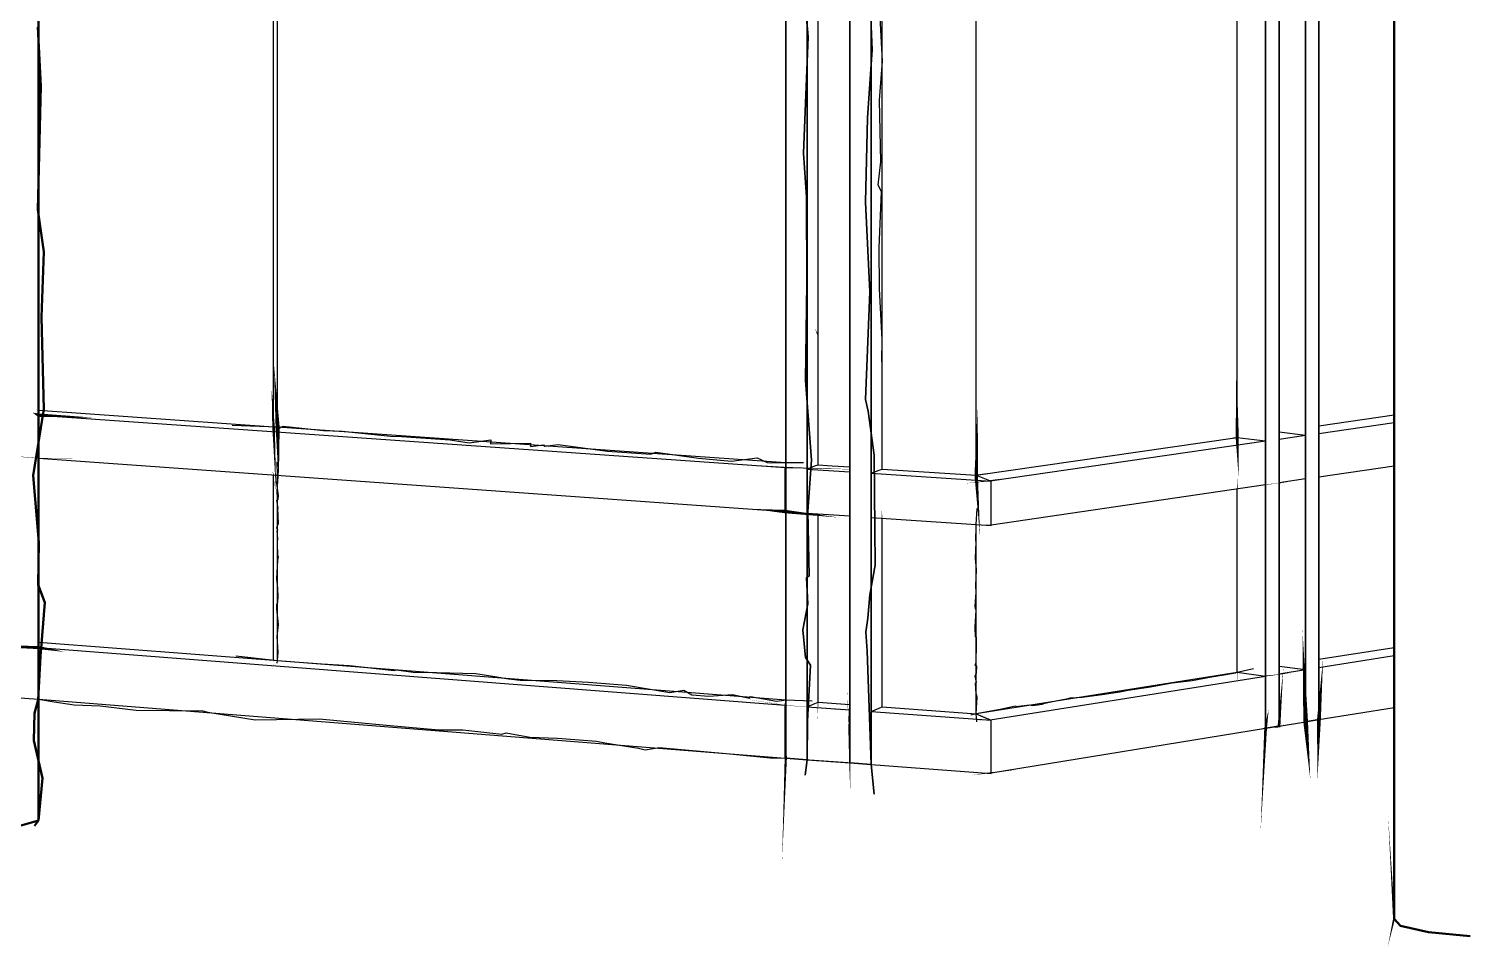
# Model space of a CAD drawing. Header units: inches. Extents: x -877 to 882, y -418 to 410.
# Drawn here: x 281.3 to 439.7, y -406.6 to -305.7 of the extents above; entities that cross this region are included whole.
import ezdxf

# ---------------------------------------------------------------- set-up
doc = ezdxf.new("R2010")
doc.units = ezdxf.units.IN
doc.header["$LTSCALE"] = 0.5
doc.header["$MEASUREMENT"] = 0
doc.layers.get('0').update_dxf_attribs({"lineweight": 18})
for name, color, linetype, lineweight in [('A-Glaz-Curt', 52, 'Continuous', 35), ('A-Glaz-Curt-Unit', 51, 'Continuous', 25), ('A-Wall', 113, 'Continuous', 35)]:
    doc.layers.add(name, color=color, linetype=linetype, lineweight=lineweight)

# ---------------------------------------------------------------- blocks, each defined once
blk = doc.blocks.new('*U12')
at = {"color": 7, "linetype": 'Continuous', "lineweight": -3}
for p, q in [((368.04, -339.4), (368.04, -257.57)), ((375.07, -339.88), (375.07, -257.86)), ((368.04, -353.62), (368.04, -339.4)), ((375.07, -354.1), (375.07, -339.88)), ((367.69, -353.77), (368.04, -353.64)), ((368.04, -353.64), (368.04, -353.62)), ((368.04, -353.64), (369.6, -353.74)), ((369.6, -353.74), (371.53, -353.87)), ((374.77, -354.22), (375.07, -354.1)), ((368.04, -379.74), (368.04, -359.02)), ((375.07, -380.25), (375.07, -359.5)), ((367.69, -379.89), (368.04, -379.74)), ((368.04, -379.74), (368.04, -379.74)), ((374.77, -380.38), (375.07, -380.25))]:
    blk.add_line(p, q, dxfattribs=at)
at = {"layer": 'A-Glaz-Curt', "color": 143, "linetype": 'Continuous', "lineweight": 35}
for p, q in [((364.49, -385.89), (364.49, -257.43)), ((366.84, -386.06), (366.84, -257.52)), ((371.53, -386.41), (371.53, -257.71)), ((373.88, -386.58), (373.88, -257.81)), ((417.23, -382.6), (417.23, -259.55)), ((418.7, -382.36), (418.7, -259.61)), ((421.63, -381.89), (421.63, -259.73)), ((423.09, -381.65), (423.09, -259.79)), ((421.63, -381.89), (423.09, -381.65)), ((417.23, -382.6), (418.7, -382.36)), ((364.49, -385.89), (366.84, -386.06)), ((366.84, -386.06), (366.84, -386.06)), ((371.53, -386.41), (373.88, -386.58)), ((373.88, -386.58), (373.89, -386.58))]:
    blk.add_line(p, q, dxfattribs=at)
at = {"layer": 'A-Glaz-Curt-Unit', "color": 143, "linetype": 'Continuous', "lineweight": 25}
for p, q in [((308.19, -349.45), (308.19, -255.1)), ((308.64, -349.48), (308.64, -255.11)), ((282.36, -348.18), (364.43, -353.94)), ((308.19, -349.45), (308.64, -349.48)), ((418.7, -350.03), (421.63, -350.39)), ((423.09, -350.18), (431.34, -348.99)), ((386.94, -355.39), (417.23, -351.02)), ((414.11, -350.64), (417.23, -351.02)), ((418.7, -350.81), (421.63, -350.39)), ((282.36, -352.91), (364.43, -358.78)), ((308.19, -375.13), (308.19, -354.75)), ((308.64, -375.16), (308.64, -354.79)), ((364.43, -353.94), (364.49, -353.91)), ((364.43, -358.78), (364.43, -353.94)), ((366.84, -354.1), (367.69, -353.77)), ((366.84, -358.94), (366.84, -354.1)), ((366.84, -354.1), (371.53, -354.41)), ((371.53, -359.26), (371.53, -354.41)), ((371.53, -354.41), (371.53, -354.41)), ((373.89, -354.57), (374.77, -354.22)), ((373.89, -359.42), (373.89, -354.57)), ((373.89, -354.57), (387.06, -355.43)), ((385.42, -354.78), (387.06, -355.43)), ((423.09, -354.95), (431.34, -353.74)), ((386.94, -355.39), (386.94, -355.39)), ((387.06, -360.3), (387.06, -355.43)), ((387.06, -360.24), (417.23, -355.81)), ((418.7, -355.59), (421.63, -355.16)), ((364.43, -358.78), (364.49, -358.75)), ((366.84, -358.94), (371.53, -359.26)), ((371.53, -359.26), (371.53, -359.26)), ((373.89, -359.42), (387.06, -360.3)), ((282.36, -373.73), (364.43, -380.07)), ((308.19, -375.13), (308.64, -375.16)), ((423.09, -375.93), (431.34, -374.62)), ((386.94, -381.67), (417.23, -376.86)), ((414.11, -376.44), (417.23, -376.86)), ((417.23, -382.6), (417.23, -376.86)), ((418.7, -375.77), (421.63, -376.16)), ((418.7, -376.63), (421.63, -376.16)), ((418.7, -382.36), (418.7, -376.63)), ((421.63, -381.89), (421.63, -376.16)), ((423.09, -381.65), (423.09, -375.93)), ((282.36, -379.4), (364.43, -385.88)), ((364.43, -380.07), (364.49, -380.04)), ((364.43, -385.88), (364.43, -380.07)), ((366.84, -380.25), (367.69, -379.89)), ((366.84, -386.06), (366.84, -380.25)), ((366.84, -380.25), (371.53, -380.59)), ((371.53, -386.41), (371.53, -380.59)), ((371.53, -380.59), (371.53, -380.59)), ((373.89, -380.76), (374.77, -380.38)), ((373.89, -386.58), (373.89, -380.76)), ((373.89, -380.76), (387.06, -381.72)), ((385.42, -381), (387.06, -381.72)), ((385.42, -381), (386.94, -381.67)), ((386.94, -381.67), (386.94, -381.67)), ((387.06, -387.56), (387.06, -381.72)), ((423.09, -381.65), (431.34, -380.32)), ((387.06, -387.49), (417.23, -382.6)), ((418.7, -382.36), (421.63, -381.89)), ((364.43, -385.88), (364.49, -385.85)), ((366.84, -386.06), (371.53, -386.41)), ((371.53, -386.41), (371.53, -386.41)), ((373.89, -386.58), (387.06, -387.56))]:
    blk.add_line(p, q, dxfattribs=at)
at = {"layer": 'A-Glaz-Curt-Unit', "color": 141, "linetype": 'Continuous', "lineweight": 25}
for p, q in [((385.42, -354.78), (385.42, -258.28)), ((414.11, -350.64), (414.11, -259.43)), ((282.36, -347.64), (308.19, -349.45)), ((423.09, -349.35), (431.34, -348.16)), ((308.64, -349.48), (364.49, -353.39)), ((385.42, -354.76), (414.11, -350.64)), ((375.07, -354.1), (385.42, -354.78)), ((414.11, -376.44), (414.11, -356.27)), ((385.42, -381), (385.42, -360.19)), ((282.36, -373.14), (308.19, -375.13)), ((423.09, -375.02), (431.34, -373.71)), ((308.64, -375.16), (364.49, -379.47)), ((385.42, -380.97), (414.11, -376.44)), ((368.04, -379.74), (371.53, -379.99)), ((375.07, -380.25), (385.42, -381))]:
    blk.add_line(p, q, dxfattribs=at)
at = {"layer": 'A-Wall', "color": 254, "linetype": 'Continuous', "lineweight": 50}
for p, q in [((282.36, -392.73), (282.36, -254.01)), ((431.34, -403.56), (431.34, -259.93)), ((280.32, -393.33), (282.36, -392.73)), ((432.06, -404.34), (431.34, -403.56)), ((432.06, -404.34), (435.12, -405.03)), ((435.12, -405.03), (439.71, -405.47))]:
    blk.add_line(p, q, dxfattribs=at)
blk = doc.blocks.new('New Napkin Sketch')
at = {"layer": 'A-Wall', "color": 7, "linetype": 'Continuous', "lineweight": -3}
for p, q in [((368.04, -353.62), (368.04, -339.4)), ((375.07, -354.1), (375.07, -339.88)), ((367.69, -353.77), (368.04, -353.64)), ((368.04, -353.64), (368.04, -353.62)), ((368.04, -353.64), (369.6, -353.74)), ((369.6, -353.74), (371.53, -353.87)), ((374.77, -354.22), (375.07, -354.1)), ((367.69, -379.89), (368.04, -379.74)), ((368.04, -379.74), (368.04, -379.74)), ((374.77, -380.38), (375.07, -380.25))]:
    blk.add_line(p, q, dxfattribs=at)
at = {"layer": 'A-Wall', "color": 141, "linetype": 'Continuous', "lineweight": 25}
for p, q in [((423.09, -349.35), (431.34, -348.16)), ((375.07, -354.1), (385.42, -354.78)), ((423.09, -375.02), (431.34, -373.71)), ((368.04, -379.74), (371.53, -379.99)), ((375.07, -380.25), (385.42, -381))]:
    blk.add_line(p, q, dxfattribs=at)
at = {"layer": 'A-Wall', "color": 143, "linetype": 'Continuous', "lineweight": 25}
for p, q in [((308.19, -349.45), (308.64, -349.48)), ((418.7, -350.03), (421.63, -350.39)), ((423.09, -350.18), (431.34, -348.99)), ((414.11, -350.64), (417.23, -351.02)), ((418.7, -350.81), (421.63, -350.39)), ((364.43, -353.94), (364.49, -353.91)), ((364.43, -358.78), (364.43, -353.94)), ((366.84, -354.1), (367.69, -353.77)), ((366.84, -358.94), (366.84, -354.1)), ((366.84, -354.1), (371.53, -354.41)), ((371.53, -359.26), (371.53, -354.41)), ((371.53, -354.41), (371.53, -354.41)), ((373.89, -354.57), (374.77, -354.22)), ((373.89, -359.42), (373.89, -354.57)), ((373.89, -354.57), (387.06, -355.43)), ((385.42, -354.78), (387.06, -355.43)), ((423.09, -354.95), (431.34, -353.74)), ((386.94, -355.39), (386.94, -355.39)), ((387.06, -360.3), (387.06, -355.43)), ((418.7, -355.59), (421.63, -355.16)), ((364.43, -358.78), (364.49, -358.75)), ((366.84, -358.94), (371.53, -359.26)), ((371.53, -359.26), (371.53, -359.26)), ((373.89, -359.42), (387.06, -360.3)), ((308.19, -375.13), (308.64, -375.16)), ((423.09, -375.93), (431.34, -374.62)), ((414.11, -376.44), (417.23, -376.86)), ((417.23, -382.6), (417.23, -376.86)), ((418.7, -375.77), (421.63, -376.16)), ((418.7, -376.63), (421.63, -376.16)), ((418.7, -382.36), (418.7, -376.63)), ((421.63, -381.89), (421.63, -376.16)), ((423.09, -381.65), (423.09, -375.93)), ((364.43, -380.07), (364.49, -380.04)), ((364.43, -385.88), (364.43, -380.07)), ((366.84, -380.25), (367.69, -379.89)), ((366.84, -386.06), (366.84, -380.25)), ((366.84, -380.25), (371.53, -380.59)), ((371.53, -386.41), (371.53, -380.59)), ((371.53, -380.59), (371.53, -380.59)), ((373.89, -380.76), (374.77, -380.38)), ((373.89, -386.58), (373.89, -380.76)), ((373.89, -380.76), (387.06, -381.72)), ((385.42, -381), (387.06, -381.72)), ((385.42, -381), (386.94, -381.67)), ((386.94, -381.67), (386.94, -381.67)), ((387.06, -387.56), (387.06, -381.72)), ((423.09, -381.65), (431.34, -380.32)), ((418.7, -382.36), (421.63, -381.89)), ((364.43, -385.88), (364.49, -385.85)), ((366.84, -386.06), (371.53, -386.41)), ((371.53, -386.41), (371.53, -386.41)), ((373.89, -386.58), (387.06, -387.56))]:
    blk.add_line(p, q, dxfattribs=at)
at = {"layer": 'A-Wall', "color": 143, "linetype": 'Continuous', "lineweight": 35}
for p, q in [((421.63, -381.89), (423.09, -381.65)), ((417.23, -382.6), (418.7, -382.36)), ((364.49, -385.89), (366.84, -386.06)), ((366.84, -386.06), (366.84, -386.06)), ((371.53, -386.41), (373.88, -386.58)), ((373.88, -386.58), (373.89, -386.58))]:
    blk.add_line(p, q, dxfattribs=at)
at = {"layer": 'A-Wall', "color": 254, "linetype": 'Continuous', "lineweight": 50}
for p, q in [((280.32, -393.33), (282.36, -392.73)), ((432.06, -404.34), (431.34, -403.56)), ((432.06, -404.34), (435.12, -405.03)), ((435.12, -405.03), (439.71, -405.47))]:
    blk.add_line(p, q, dxfattribs=at)
at = {"layer": 'A-Wall', "color": 254, "linetype": 'Continuous', "lineweight": 50, "extrusion": (0, 0, -1)}
blk.add_lwpolyline([(-281.92, -393.35), (-282.36, -392.73), (-282.81, -388.09), (-281.84, -383.96), (-281.92, -380.93), (-282.33, -379.47), (-282.58, -374.68), (-283.05, -368.76), (-282.33, -366.82), (-282.41, -362.18), (-281.76, -354.8), (-282.93, -347.51), (-282.69, -337.4), (-282.96, -330.22), (-282.27, -325.6), (-282.63, -312.01), (-282.27, -305.54)], dxfattribs=at)
at = {"layer": 'A-Wall', "color": 143, "linetype": 'Continuous', "lineweight": 25, "extrusion": (0, 0, -1)}
for points in [[(-308.5, -357.31, 0, 0.282, 0), (-308.19, -349.45, 0.282, 0, 0), (-307.98, -345.26, 0, 0, 0), (-308.54, -342.87, 0, 0, 0), (-308.24, -334.48, 0, 0, 0), (-307.82, -327.25, 0, 0, 0), (-308.04, -321.57, 0, 0, 0), (-307.9, -320.52, 0, 0, 0), (-308.51, -317.38, 0, 0, 0), (-307.9, -315.76, 0, 0, 0), (-307.91, -306.8, 0, 0, 0), (-308.3, -300.07, 0, 0, 0), (-308.55, -297.97, 0, 0, 0), (-308.33, -290.29, 0, 0, 0), (-307.77, -289.85, 0, 0, 0), (-308.27, -289.29, 0, 0, 0), (-307.99, -285.93, 0, 0, 0), (-307.75, -276.55, 0, 0, 0), (-308.27, -271.78, 0, 0, 0), (-307.87, -263.36, 0, 0, 0), (-308.37, -259.27, 0, 0, 0), (-308.03, -255.86, 0, 0.102, 0), (-308.19, -255.1, 0.102, 0, 0), (-307.89, -246.49, 0, 0, 0)], [(-308.77, -355.78, 0, 0.45, 0), (-308.64, -349.48, 0.45, 0, 0), (-308.22, -342.48, 0, 0, 0), (-309.05, -336.42, 0, 0, 0), (-308.82, -332.37, 0, 0, 0), (-308.84, -325.92, 0, 0, 0), (-308.48, -321.16, 0, 0, 0), (-308.29, -316.18, 0, 0, 0), (-308.57, -309.83, 0, 0, 0), (-308.18, -309.03, 0, 0, 0), (-309.03, -306.6, 0, 0, 0), (-308.68, -301.63, 0, 0, 0)], [(-281.71, -347.9, 0, 0.377, 0), (-282.36, -348.18, 0.377, 0, 0), (-288.62, -348.47, 0, 0, 0), (-292.77, -349.1, 0, 0, 0), (-299.24, -349.08, 0, 0, 0), (-302.34, -349.64, 0, 0, 0), (-305.66, -349.96, 0, 0, 0), (-312.65, -350.38, 0, 0, 0), (-320.15, -350.64, 0, 0, 0), (-322.33, -351.2, 0, 0, 0), (-325.85, -351.31, 0, 0, 0), (-332.44, -352.03, 0, 0, 0), (-339.88, -352.06, 0, 0, 0), (-344.3, -352.84, 0, 0, 0), (-345.23, -352.23, 0, 0, 0), (-351.67, -352.88, 0, 0, 0), (-357.52, -353.45, 0, 0.143, 0), (-364.43, -353.94, 0.143, 0, 0), (-372.54, -354.15, 0, 0, 0)], [(-384.24, -355.68, 0, 0.12, 0), (-386.94, -355.39, 0.12, 0, 0), (-388.13, -355.17, 0, 0, 0), (-388.74, -354.99, 0, 0, 0), (-391.45, -354.63, 0, 0, 0), (-391.81, -354.7, 0, 0, 0), (-394.81, -354.22, 0, 0, 0), (-397.51, -353.78, 0, 0, 0), (-397.96, -353.67, 0, 0, 0), (-399.98, -353.54, 0, 0, 0), (-401.93, -353.14, 0, 0, 0), (-403.03, -353.19, 0, 0, 0), (-405.7, -352.71, 0, 0, 0), (-407.93, -352.49, 0, 0, 0), (-409.35, -352, 0, 0, 0), (-411.24, -351.94, 0, 0, 0), (-413.46, -351.58, 0, 0, 0), (-413.94, -351.38, 0, 0, 0), (-415.27, -351.39, 0, 0, 0), (-416.76, -351.22, 0, 0.00516, 0), (-417.23, -351.02, 0.00516, 0, 0), (-417.24, -351.06, 0, 0, 0)], [(-274.51, -352.29, 0, 0.05, 0), (-282.36, -352.91, 0.05, 0, 0), (-287.6, -352.97, 0, 0, 0), (-293.93, -353.54, 0, 0, 0), (-301.27, -353.85, 0, 0, 0), (-303.7, -354.82, 0, 0, 0), (-310.95, -354.61, 0, 0, 0), (-316, -354.93, 0, 0, 0), (-318.88, -355.25, 0, 0, 0), (-320.4, -355.73, 0, 0, 0), (-325.41, -356.26, 0, 0, 0), (-327.54, -356.17, 0, 0, 0), (-333.33, -356.89, 0, 0, 0), (-341.3, -357.12, 0, 0, 0), (-342.93, -357.38, 0, 0, 0), (-346.4, -357.21, 0, 0, 0), (-352.34, -357.84, 0, 0, 0), (-353.15, -357.85, 0, 0, 0), (-354.68, -358.39, 0, 0, 0), (-360.88, -358.49, 0, 0.376, 0), (-364.43, -358.78, 0.376, 0, 0), (-370.36, -359.44, 0, 0, 0)], [(-308.09, -376.29, 0, 0.0109, 0), (-308.19, -375.13, 0.0109, 0, 0), (-308.19, -374.62, 0, 0, 0), (-308.2, -373.61, 0, 0, 0), (-308.12, -371.87, 0, 0, 0), (-308.26, -370.21, 0, 0, 0), (-308.11, -368.65, 0, 0, 0), (-308.1, -367.24, 0, 0, 0), (-308.11, -367.02, 0, 0, 0), (-308.13, -366.44, 0, 0, 0), (-308.26, -366.16, 0, 0, 0), (-308.1, -364.62, 0, 0, 0), (-308.1, -363.97, 0, 0, 0), (-308.16, -362.48, 0, 0, 0), (-308.12, -360.56, 0, 0, 0), (-308.14, -358.84, 0, 0, 0), (-308.23, -356.97, 0, 0, 0), (-308.28, -356.44, 0, 0, 0), (-308.28, -356.2, 0, 0.096, 0), (-308.19, -354.75, 0.096, 0, 0), (-308.09, -354.37, 0, 0, 0)], [(-386.13, -360.22, 0, 0.0467, 0), (-387.06, -360.24, 0.0467, 0, 0), (-389.78, -359.88, 0, 0, 0), (-391.5, -359.65, 0, 0, 0), (-392.67, -359.53, 0, 0, 0), (-395.12, -358.94, 0, 0, 0), (-395.34, -358.95, 0, 0, 0), (-397.18, -358.61, 0, 0, 0), (-398.99, -358.53, 0, 0, 0), (-400.46, -358.12, 0, 0, 0), (-402.98, -357.93, 0, 0, 0), (-405.28, -357.69, 0, 0, 0), (-406.81, -357.44, 0, 0, 0), (-408.21, -357.07, 0, 0, 0), (-408.25, -357.22, 0, 0, 0), (-409.85, -356.74, 0, 0, 0), (-410.13, -356.82, 0, 0, 0), (-412.99, -356.41, 0, 0, 0), (-413.35, -356.52, 0, 0, 0), (-415.57, -356.07, 0, 0.055, 0), (-417.23, -355.81, 0.055, 0, 0), (-419.91, -355.55, 0, 0, 0)], [(-274.18, -373.46, 0, 0.351, 0), (-282.36, -373.73, 0.351, 0, 0), (-285.28, -374.22, 0, 0, 0), (-288.89, -374.29, 0, 0, 0), (-296.25, -374.89, 0, 0, 0), (-297.02, -375.05, 0, 0, 0), (-304.1, -375.55, 0, 0, 0), (-312.03, -376.35, 0, 0, 0), (-316.84, -376.12, 0, 0, 0), (-321.29, -376.45, 0, 0, 0), (-326.25, -376.93, 0, 0, 0), (-329.42, -377.63, 0, 0, 0), (-332.76, -377.29, 0, 0, 0), (-337.38, -378.08, 0, 0, 0), (-338.66, -377.67, 0, 0, 0), (-339.16, -378.41, 0, 0, 0), (-340.83, -378.5, 0, 0, 0), (-342.2, -378.16, 0, 0, 0), (-343.88, -378.13, 0, 0, 0), (-350.79, -378.88, 0, 0, 0), (-354.43, -379.71, 0, 0, 0), (-356.09, -379.15, 0, 0, 0), (-359.99, -379.39, 0, 0.0436, 0), (-364.43, -380.07, 0.0436, 0, 0), (-371.16, -380.65, 0, 0, 0)], [(-385.7, -381.72, 0, 0.0382, 0), (-386.94, -381.67, 0.0382, 0, 0), (-387.07, -381.72, 0, 0, 0), (-389.21, -381.27, 0, 0, 0), (-391.4, -381.04, 0, 0, 0), (-394.04, -380.41, 0, 0, 0), (-396.48, -380.17, 0, 0, 0), (-397.82, -379.91, 0, 0, 0), (-398.53, -379.79, 0, 0, 0), (-400.19, -379.64, 0, 0, 0), (-403.17, -379.12, 0, 0, 0), (-403.94, -379.05, 0, 0, 0), (-405.93, -378.66, 0, 0, 0), (-407.66, -378.24, 0, 0, 0), (-408.97, -378.04, 0, 0, 0), (-409.13, -378.27, 0, 0, 0), (-410.72, -377.8, 0, 0, 0), (-411.88, -377.6, 0, 0, 0), (-412.28, -377.53, 0, 0, 0), (-413.85, -377.25, 0, 0, 0), (-416.26, -377.15, 0, 0, 0), (-416.67, -377.04, 0, 0.0958, 0), (-417.23, -376.86, 0.0958, 0, 0), (-420.2, -376.52, 0, 0, 0)], [(-384.9, -387.77, 0, 0.105, 0), (-387.06, -387.49, 0.105, 0, 0), (-389.67, -387.2, 0, 0, 0), (-392.04, -386.77, 0, 0, 0), (-394.55, -386.14, 0, 0, 0), (-395.09, -386.09, 0, 0, 0), (-397, -385.97, 0, 0, 0), (-398.6, -385.65, 0, 0, 0), (-400.46, -385.45, 0, 0, 0), (-401.84, -385.22, 0, 0, 0), (-404.69, -384.57, 0, 0, 0), (-407.64, -384.13, 0, 0, 0), (-407.92, -384.17, 0, 0, 0), (-410, -383.88, 0, 0, 0), (-410.92, -383.51, 0, 0, 0), (-412.46, -383.48, 0, 0, 0), (-414.48, -383.14, 0, 0, 0), (-415.53, -382.85, 0, 0.111, 0), (-417.23, -382.6, 0.111, 0, 0), (-419.24, -382.18, 0, 0, 0)]]:
    blk.add_lwpolyline(points, format="xyseb", dxfattribs=at)
at = {"layer": 'A-Wall', "color": 143, "linetype": 'Continuous', "lineweight": 35, "extrusion": (0, 0, -1)}
for points in [[(-416.68, -393.95, 0, 0.303, 0), (-417.23, -382.6, 0.303, 0, 0), (-417.56, -380.55, 0, 0, 0), (-417.08, -373.8, 0, 0, 0), (-417.69, -371.59, 0, 0, 0), (-417.27, -370.71, 0, 0, 0), (-416.93, -366.65, 0, 0, 0), (-417.04, -360.35, 0, 0, 0), (-416.71, -348.1, 0, 0, 0), (-417.51, -347.65, 0, 0, 0), (-416.79, -340.6, 0, 0, 0), (-416.71, -336.75, 0, 0, 0), (-417.34, -325.25, 0, 0, 0), (-417.45, -314.71, 0, 0, 0), (-416.96, -305.41, 0, 0, 0), (-417.63, -302.24, 0, 0, 0), (-416.95, -291.35, 0, 0, 0), (-417.55, -282.41, 0, 0, 0), (-417.05, -277.56, 0, 0, 0), (-416.94, -267.47, 0, 0, 0), (-416.74, -261.55, 0, 0.307, 0), (-417.23, -259.55, 0.307, 0, 0), (-416.78, -248.45, 0, 0, 0)], [(-364.08, -397.25, 0, 0.249, 0), (-364.49, -385.89, 0.249, 0, 0), (-364.37, -379.4, 0, 0, 0), (-364.1, -372.6, 0, 0, 0), (-364.33, -370.18, 0, 0, 0), (-363.94, -365.42, 0, 0, 0), (-364.24, -358.93, 0, 0, 0), (-364.52, -348.43, 0, 0, 0), (-365, -341.18, 0, 0, 0), (-363.87, -333.72, 0, 0, 0), (-364.25, -329.09, 0, 0, 0), (-364.81, -326.64, 0, 0, 0), (-364.45, -317.06, 0, 0, 0), (-364.92, -304.87, 0, 0, 0), (-364.78, -302.21, 0, 0, 0), (-364.53, -299.59, 0, 0, 0), (-364.57, -291.65, 0, 0, 0), (-364.67, -286.9, 0, 0, 0), (-363.88, -278.97, 0, 0, 0), (-364.97, -271.57, 0, 0, 0), (-364.69, -261.64, 0, 0.273, 0), (-364.49, -257.43, 0.273, 0, 0), (-364.91, -248.85, 0, 0, 0)], [(-422.92, -388.26, 0, 0.426, 0), (-423.09, -381.65, 0.426, 0, 0), (-423.54, -374.98, 0, 0, 0), (-423.27, -372.08, 0, 0, 0), (-422.7, -369.09, 0, 0, 0), (-423.27, -357.15, 0, 0, 0), (-422.91, -348.61, 0, 0, 0), (-422.86, -346.04, 0, 0, 0), (-423.34, -344.24, 0, 0, 0), (-422.68, -341.26, 0, 0, 0), (-423.65, -336.35, 0, 0, 0), (-422.58, -329.46, 0, 0, 0), (-422.65, -318.76, 0, 0, 0), (-423.68, -317.48, 0, 0, 0), (-423, -314.61, 0, 0, 0), (-423.1, -308.53, 0, 0, 0), (-423.57, -308.33, 0, 0, 0), (-422.76, -297.62, 0, 0, 0)], [(-422.14, -388.21, 0, 0.518, 0), (-421.63, -381.89, 0.518, 0, 0), (-421.28, -371.8, 0, 0, 0), (-421.36, -367.5, 0, 0, 0), (-421.25, -358.37, 0, 0, 0), (-421.7, -357.25, 0, 0, 0), (-421.88, -350.81, 0, 0, 0), (-421.37, -348.71, 0, 0, 0), (-421.4, -336.69, 0, 0, 0), (-421.49, -324.84, 0, 0, 0), (-422.2, -315.79, 0, 0, 0), (-421.49, -314.68, 0, 0, 0), (-421.98, -314.33, 0, 0, 0), (-421.05, -304.9, 0, 0, 0), (-421.37, -297.37, 0, 0, 0), (-421.87, -290.29, 0, 0, 0), (-421.22, -286.59, 0, 0, 0), (-421.92, -286.1, 0, 0, 0), (-421.66, -275.63, 0, 0, 0), (-422.21, -271.12, 0, 0, 0), (-421.82, -261.06, 0, 0.439, 0), (-421.63, -259.73, 0.439, 0, 0), (-422.13, -254.28, 0, 0, 0)], [(-371.59, -389.81, 0, 0.145, 0), (-371.53, -386.41, 0.145, 0, 0), (-371.26, -378.37, 0, 0, 0), (-371.62, -369.29, 0, 0, 0), (-372.02, -366.34, 0, 0, 0), (-372.11, -360.08, 0, 0, 0), (-371.65, -352.94, 0, 0, 0), (-371.99, -347.58, 0, 0, 0), (-371.83, -337.01, 0, 0, 0), (-370.9, -326.46, 0, 0, 0), (-371, -326.32, 0, 0, 0), (-371.45, -324.42, 0, 0, 0), (-371.08, -316.18, 0, 0, 0), (-371.98, -314.09, 0, 0, 0), (-371.83, -305.35, 0, 0, 0), (-371.12, -299.18, 0, 0, 0), (-371.06, -290.78, 0, 0, 0), (-372.12, -281.24, 0, 0, 0), (-371.53, -275.31, 0, 0, 0), (-372.11, -272.7, 0, 0, 0), (-371.35, -260.68, 0, 0, 0), (-372.07, -260.37, 0, 0.112, 0), (-371.53, -257.71, 0.112, 0, 0), (-372.13, -257.62, 0, 0, 0)], [(-418.24, -382.57, 0, 0.305, 0), (-418.7, -382.36, 0.305, 0, 0), (-419.17, -375.97, 0, 0, 0), (-418.38, -367.88, 0, 0, 0), (-418.31, -360.18, 0, 0, 0), (-418.55, -354.45, 0, 0, 0), (-418.54, -353.19, 0, 0, 0), (-418.95, -350.95, 0, 0, 0), (-418.79, -343.6, 0, 0, 0), (-418.45, -340.14, 0, 0, 0), (-418.77, -328.11, 0, 0, 0), (-418.15, -316.5, 0, 0, 0), (-418.9, -311.96, 0, 0, 0), (-418.47, -303.69, 0, 0, 0), (-419.28, -292.66, 0, 0, 0), (-419.16, -288.84, 0, 0, 0), (-418.93, -286.34, 0, 0, 0), (-418.12, -276.79, 0, 0, 0), (-418.45, -274.35, 0, 0, 0), (-418.09, -271.12, 0, 0, 0), (-418.92, -269.16, 0, 0, 0), (-419.06, -266.76, 0, 0.143, 0), (-418.7, -259.61, 0.143, 0, 0), (-418.4, -257.13, 0, 0, 0)]]:
    blk.add_lwpolyline(points, format="xyseb", dxfattribs=at)
at = {"layer": 'A-Wall', "color": 254, "linetype": 'Continuous', "lineweight": 50, "extrusion": (0, 0, -1)}
blk.add_lwpolyline([(-430.67, -406.56, 0, 0.214, 0), (-431.34, -403.56, 0.214, 0, 0), (-430.69, -392.15, 0, 0, 0), (-431.16, -388.93, 0, 0, 0), (-431.24, -375.62, 0, 0, 0), (-431.39, -370.77, 0, 0, 0), (-431.32, -360.2, 0, 0, 0), (-431.12, -356.25, 0, 0, 0), (-430.77, -353.28, 0, 0, 0), (-430.93, -352.89, 0, 0, 0), (-430.95, -347.76, 0, 0, 0), (-431.15, -338.57, 0, 0, 0), (-431.78, -330.11, 0, 0, 0), (-432.02, -320.95, 0, 0, 0), (-431.83, -310.09, 0, 0, 0), (-431.45, -297.67, 0, 0, 0), (-431.63, -283.73, 0, 0, 0), (-431.4, -283.44, 0, 0, 0), (-430.99, -273.53, 0, 0, 0), (-430.65, -263.82, 0, 0, 0), (-431.92, -262.25, 0, 0, 0), (-430.77, -261.52, 0, 0.545, 0), (-431.34, -259.93, 0.545, 0, 0), (-431.59, -248.21, 0, 0, 0)], format="xyseb", dxfattribs=at)
at = {"layer": 'A-Wall', "color": 7, "linetype": 'Continuous', "lineweight": -3, "extrusion": (0, 0, -1)}
for points in [[(-368.07, -347.26, 0, 0.146, 0), (-368.04, -339.4, 0.146, 0, 0), (-367.69, -338.67, 0, 0, 0), (-368.33, -335.36, 0, 0, 0), (-368.25, -331.47, 0, 0, 0), (-368.01, -323.92, 0, 0, 0), (-368.29, -320.57, 0, 0, 0), (-367.81, -316.88, 0, 0, 0), (-368.12, -315.46, 0, 0, 0), (-368.28, -313.34, 0, 0, 0), (-367.85, -306.08, 0, 0, 0), (-367.68, -301.01, 0, 0, 0)], [(-367.97, -381.68, 0, 0.0751, 0), (-368.04, -379.74, 0.0751, 0, 0), (-368.1, -379.05, 0, 0, 0), (-368.07, -379, 0, 0, 0), (-368.12, -378.7, 0, 0, 0), (-367.99, -377.24, 0, 0, 0), (-367.94, -376.06, 0, 0, 0), (-368.07, -374.97, 0, 0, 0), (-368.14, -373.76, 0, 0, 0), (-368, -373.28, 0, 0, 0), (-368.02, -372.28, 0, 0, 0), (-367.99, -372.03, 0, 0, 0), (-368.11, -371.26, 0, 0, 0), (-368.08, -370.03, 0, 0, 0), (-367.98, -369.49, 0, 0, 0), (-368.05, -368.65, 0, 0, 0), (-367.97, -367.38, 0, 0, 0), (-368.03, -366.02, 0, 0, 0), (-368.06, -364.9, 0, 0, 0), (-367.99, -364.74, 0, 0, 0), (-368.05, -363.66, 0, 0, 0), (-368.12, -362.42, 0, 0, 0), (-368.1, -360.58, 0, 0.00126, 0), (-368.04, -359.02, 0.00126, 0, 0), (-367.98, -357.45, 0, 0, 0)], [(-375.17, -382.33, 0, 0.00111, 0), (-375.07, -380.25, 0.00111, 0, 0), (-375.11, -378.36, 0, 0, 0), (-375.04, -377.35, 0, 0, 0), (-374.99, -376.97, 0, 0, 0), (-375.13, -376.51, 0, 0, 0), (-374.99, -375.22, 0, 0, 0), (-374.98, -374.86, 0, 0, 0), (-375, -373.32, 0, 0, 0), (-375, -371.5, 0, 0, 0), (-375.09, -369.96, 0, 0, 0), (-375.02, -369.14, 0, 0, 0), (-375.07, -368.49, 0, 0, 0), (-375.08, -367.13, 0, 0, 0), (-375.08, -366.93, 0, 0, 0), (-375.06, -365.09, 0, 0, 0), (-375.03, -363.54, 0, 0, 0), (-375.04, -363.01, 0, 0, 0), (-375.13, -361.06, 0, 0, 0), (-375, -360.27, 0, 0, 0), (-375.09, -359.66, 0, 0.0738, 0), (-375.07, -359.5, 0.0738, 0, 0), (-375.05, -358.55, 0, 0, 0)]]:
    blk.add_lwpolyline(points, format="xyseb", dxfattribs=at)
at = {"layer": 'A-Wall', "color": 141, "linetype": 'Continuous', "lineweight": 25, "extrusion": (0, 0, -1)}
for points in [[(-414.27, -355.12, 0, 0.348, 0), (-414.11, -350.64, 0.348, 0, 0), (-414.01, -342.34, 0, 0, 0), (-414.35, -337.85, 0, 0, 0), (-413.67, -334.55, 0, 0, 0), (-414.44, -331.25, 0, 0, 0), (-414.19, -325.35, 0, 0, 0), (-414.37, -322.21, 0, 0, 0), (-413.83, -321.15, 0, 0, 0), (-414.54, -319.37, 0, 0, 0), (-414.05, -311.13, 0, 0, 0), (-414.16, -302.39, 0, 0, 0)], [(-385.85, -361.62, 0, 0.381, 0), (-385.42, -354.78, 0.381, 0, 0), (-385.59, -346.96, 0, 0, 0), (-385.55, -342.26, 0, 0, 0), (-385.84, -335.57, 0, 0, 0), (-385.6, -329.86, 0, 0, 0), (-385.56, -329.44, 0, 0, 0), (-385.75, -321.63, 0, 0, 0), (-385.14, -313.79, 0, 0, 0), (-385.52, -310.06, 0, 0, 0), (-385.11, -307.73, 0, 0, 0), (-385.42, -307.7, 0, 0, 0), (-384.95, -298.26, 0, 0, 0), (-385.32, -297.63, 0, 0, 0), (-385.76, -289.13, 0, 0, 0), (-385.15, -287.32, 0, 0, 0), (-385.75, -280.91, 0, 0, 0), (-385.67, -278, 0, 0, 0), (-385.86, -277.47, 0, 0, 0), (-385.7, -274.93, 0, 0, 0), (-385.74, -269.1, 0, 0, 0), (-385.1, -265.2, 0, 0.333, 0), (-385.42, -258.28, 0.333, 0, 0), (-385.04, -253.36, 0, 0, 0)], [(-281.82, -347.51, 0, 0.00202, 0), (-282.36, -347.64, 0.00202, 0, 0), (-283.9, -347.75, 0, 0, 0), (-285.14, -347.73, 0, 0, 0), (-287.17, -348, 0, 0, 0), (-289.18, -348.02, 0, 0, 0), (-290.88, -348.17, 0, 0, 0), (-292.04, -348.37, 0, 0, 0), (-294.24, -348.59, 0, 0, 0), (-296.79, -348.55, 0, 0, 0), (-298.91, -348.7, 0, 0, 0), (-301.13, -349.02, 0, 0, 0), (-301.36, -348.98, 0, 0, 0), (-302.03, -348.89, 0, 0, 0), (-302.92, -349.18, 0, 0, 0), (-303.45, -349.23, 0, 0, 0), (-304.64, -349.16, 0, 0, 0), (-306.2, -349.37, 0, 0.00578, 0), (-308.19, -349.45, 0.00578, 0, 0), (-309.14, -349.42, 0, 0, 0)], [(-384.49, -354.77, 0, 0.087, 0), (-385.42, -354.76, 0.087, 0, 0), (-387.7, -354.42, 0, 0, 0), (-389.22, -354.27, 0, 0, 0), (-389.68, -354.23, 0, 0, 0), (-389.94, -353.98, 0, 0, 0), (-391.94, -353.95, 0, 0, 0), (-392.93, -353.7, 0, 0, 0), (-393.43, -353.5, 0, 0, 0), (-395.79, -353.38, 0, 0, 0), (-397.9, -353.07, 0, 0, 0), (-397.9, -352.92, 0, 0, 0), (-400.34, -352.48, 0, 0, 0), (-402.46, -352.3, 0, 0, 0), (-403.31, -352.22, 0, 0, 0), (-405.89, -351.84, 0, 0, 0), (-408.46, -351.51, 0, 0, 0), (-409.85, -351.19, 0, 0, 0), (-410.61, -351.2, 0, 0, 0), (-412.25, -350.95, 0, 0, 0), (-413.5, -350.58, 0, 0, 0), (-413.59, -350.59, 0, 0.0563, 0), (-414.11, -350.64, 0.0563, 0, 0), (-414.3, -350.48, 0, 0, 0)], [(-414.11, -377.54, 0, 0.0667, 0), (-414.11, -376.44, 0.0667, 0, 0), (-414.13, -374.54, 0, 0, 0), (-414.19, -374.4, 0, 0, 0), (-414.2, -372.98, 0, 0, 0), (-414.19, -372.31, 0, 0, 0), (-414.06, -370.39, 0, 0, 0), (-414.08, -369.41, 0, 0, 0), (-414.07, -368.64, 0, 0, 0), (-414.03, -367.73, 0, 0, 0), (-414.13, -366.42, 0, 0, 0), (-414.13, -365.28, 0, 0, 0), (-414.03, -363.49, 0, 0, 0), (-414.2, -362.46, 0, 0, 0), (-414.03, -360.91, 0, 0, 0), (-414.18, -360.47, 0, 0, 0), (-414.18, -359.83, 0, 0, 0), (-414.16, -359.17, 0, 0, 0), (-414.09, -359.01, 0, 0, 0), (-414.04, -359.01, 0, 0, 0), (-414.06, -357.32, 0, 0.0867, 0), (-414.11, -356.27, 0.0867, 0, 0), (-414.11, -354.94, 0, 0, 0)], [(-281.42, -373.02, 0, 0.00314, 0), (-282.36, -373.14, 0.00314, 0, 0), (-283.73, -373.14, 0, 0, 0), (-285.15, -373.43, 0, 0, 0), (-285.37, -373.42, 0, 0, 0), (-286.53, -373.59, 0, 0, 0), (-288.23, -373.57, 0, 0, 0), (-288.86, -373.73, 0, 0, 0), (-289.96, -373.77, 0, 0, 0), (-290.19, -373.62, 0, 0, 0), (-291.95, -373.96, 0, 0, 0), (-293.93, -373.92, 0, 0, 0), (-296.25, -374.11, 0, 0, 0), (-298.18, -374.27, 0, 0, 0), (-299.91, -374.58, 0, 0, 0), (-300.9, -374.64, 0, 0, 0), (-303.47, -374.79, 0, 0, 0), (-305.71, -374.9, 0, 0, 0), (-306.63, -375.06, 0, 0, 0), (-306.79, -375.06, 0, 0, 0), (-307.41, -375.03, 0, 0.0672, 0), (-308.19, -375.13, 0.0672, 0, 0), (-310.49, -375.3, 0, 0, 0)]]:
    blk.add_lwpolyline(points, format="xyseb", dxfattribs=at)
at = {"layer": 'A-Wall', "color": 143, "linetype": 'Continuous', "lineweight": 35, "extrusion": (0, 0, -1)}
for points in [[(-366.63, -387.76), (-366.84, -386.06), (-366.89, -381.84), (-367.21, -375.66), (-366.67, -374.82), (-366.38, -371.79), (-366.9, -368.91), (-366.75, -366.06), (-367.05, -365.86), (-366.92, -358.72), (-367.32, -353.13), (-366.65, -344.36), (-366.8, -333.66), (-366.78, -324.2), (-366.42, -319.37), (-366.95, -306.57), (-366.43, -300.74)], [(-374.2, -389.86), (-373.88, -386.58), (-373.44, -374.08), (-373.28, -372.04), (-373.49, -370.51), (-373.74, -367.93), (-374.3, -364.69), (-374.2, -352.59), (-373.56, -347.75), (-373.25, -346.45), (-373.73, -334.63), (-373.27, -324.78), (-373.47, -315.49), (-373.99, -308.03), (-373.86, -305.46)]]:
    blk.add_lwpolyline(points, dxfattribs=at)
at = {"layer": 'A-Wall', "color": 7, "linetype": 'Continuous', "lineweight": -3, "extrusion": (0, 0, -1)}
blk.add_lwpolyline([(-375.03, -342.32), (-375.07, -339.88), (-374.8, -334.29), (-374.74, -329.79), (-375.01, -323.6), (-374.66, -322.9), (-374.93, -320.32), (-374.8, -313.56), (-375.12, -309.26), (-374.8, -303.06)], dxfattribs=at)
at = {"layer": 'A-Wall', "color": 141, "linetype": 'Continuous', "lineweight": 25, "extrusion": (0, 0, -1)}
for points in [[(-303.64, -349.27), (-308.64, -349.48), (-308.63, -349.73), (-309.23, -349.39), (-313.69, -349.87), (-315.72, -349.93), (-321.06, -350.5), (-322.26, -350.54), (-327.6, -350.9), (-329.68, -351.23), (-332.06, -350.91), (-332.05, -351.33), (-336.44, -351.25), (-336.43, -351.62), (-337.87, -351.46), (-337.96, -351.6), (-338.02, -351.58), (-339.48, -351.42), (-344.88, -352.15), (-349.64, -352.48), (-350.22, -352.26), (-354.91, -352.91), (-358.54, -353.25), (-361.33, -352.89), (-362.46, -353.39), (-362.85, -353.43), (-364.49, -353.39), (-366.44, -353.38)], [(-385.49, -381.89), (-385.42, -381), (-385.52, -379.2), (-385.41, -378.77), (-385.34, -377.63), (-385.44, -377.53), (-385.32, -376.86), (-385.45, -376.51), (-385.49, -375.78), (-385.36, -375.71), (-385.32, -375.67), (-385.43, -375.38), (-385.45, -373.41), (-385.45, -372.59), (-385.33, -372.56), (-385.32, -371.49), (-385.42, -369.63), (-385.35, -369.45), (-385.32, -369.17), (-385.4, -367.69), (-385.39, -366.94), (-385.47, -365.14), (-385.36, -363.94), (-385.41, -362.15), (-385.38, -361.95), (-385.43, -360.45), (-385.42, -360.19), (-385.51, -358.46)], [(-304.06, -374.65), (-308.64, -375.16), (-309.51, -375.22), (-313.5, -375.52), (-316.54, -375.69), (-321.43, -376.27), (-321.69, -376.17), (-323.55, -376.44), (-326.15, -376.49), (-330.44, -376.57), (-332.5, -376.92), (-334, -377.16), (-335.31, -377.3), (-339.33, -377.37), (-342.79, -377.52), (-347, -377.86), (-351.76, -378.69), (-353.3, -378.42), (-354.17, -378.92), (-356.02, -379.07), (-358.64, -378.89), (-360.5, -379.31), (-360.63, -379.12), (-363.48, -379.63), (-364.06, -379.57), (-364.49, -379.47), (-367.38, -379.58)], [(-384.82, -381.11), (-385.42, -380.97), (-388.06, -380.52), (-389.72, -380.15), (-389.77, -380.2), (-391.28, -380.03), (-391.64, -380.09), (-392.66, -379.97), (-392.98, -379.86), (-393.99, -379.63), (-395.53, -379.32), (-395.75, -379.26), (-397.08, -379.18), (-399.28, -378.91), (-401.21, -378.6), (-402.13, -378.4), (-404.59, -378.05), (-406.94, -377.61), (-409.15, -377.36), (-411.27, -376.94), (-411.98, -376.85), (-412.16, -376.82), (-412.43, -376.78), (-413.91, -376.5), (-414.11, -376.44), (-415.89, -376.04)]]:
    blk.add_lwpolyline(points, dxfattribs=at)
at = {"layer": 'A-Wall', "color": 143, "linetype": 'Continuous', "lineweight": 25, "extrusion": (0, 0, -1)}
for points in [[(-308.6, -375.46), (-308.64, -375.16), (-308.68, -374.22), (-308.6, -372.52), (-308.72, -371.21), (-308.56, -369.47), (-308.56, -369), (-308.67, -368.7), (-308.71, -368.14), (-308.66, -367.2), (-308.56, -366.16), (-308.66, -364.14), (-308.72, -363.72), (-308.65, -363.65), (-308.63, -362.18), (-308.67, -361.74), (-308.59, -360.89), (-308.66, -360.83), (-308.54, -360.58), (-308.73, -360.05), (-308.67, -358.47), (-308.71, -358.39), (-308.54, -357.52), (-308.71, -357.47), (-308.73, -357.01), (-308.55, -355.69), (-308.64, -354.79), (-308.59, -353.32)], [(-274.73, -378.86), (-282.36, -379.4), (-284.06, -379.69), (-286.27, -380.03), (-289.14, -380.14), (-293.09, -380.63), (-300.4, -380.67), (-300.96, -380.82), (-306.16, -381.69), (-313.19, -381.58), (-320.62, -382.27), (-326.35, -382.76), (-329, -382.77), (-333.29, -383.24), (-333.74, -383.11), (-336.36, -383.59), (-339.4, -383.69), (-343.69, -384.04), (-344.6, -384.19), (-348.3, -384.78), (-349.03, -384.98), (-350.56, -384.71), (-358.34, -385.41), (-362.77, -385.86), (-364.43, -385.88), (-371.85, -386.41)]]:
    blk.add_lwpolyline(points, dxfattribs=at)

msp = doc.modelspace()

# ---------------------------------------------------------------- block references
msp.add_blockref('New Napkin Sketch', (0, 0))
at = {"color": 7, "linetype": 'Continuous', "lineweight": -3}
msp.add_blockref('*U12', (0, 0), dxfattribs=at)

doc.saveas('drawing.dxf')
